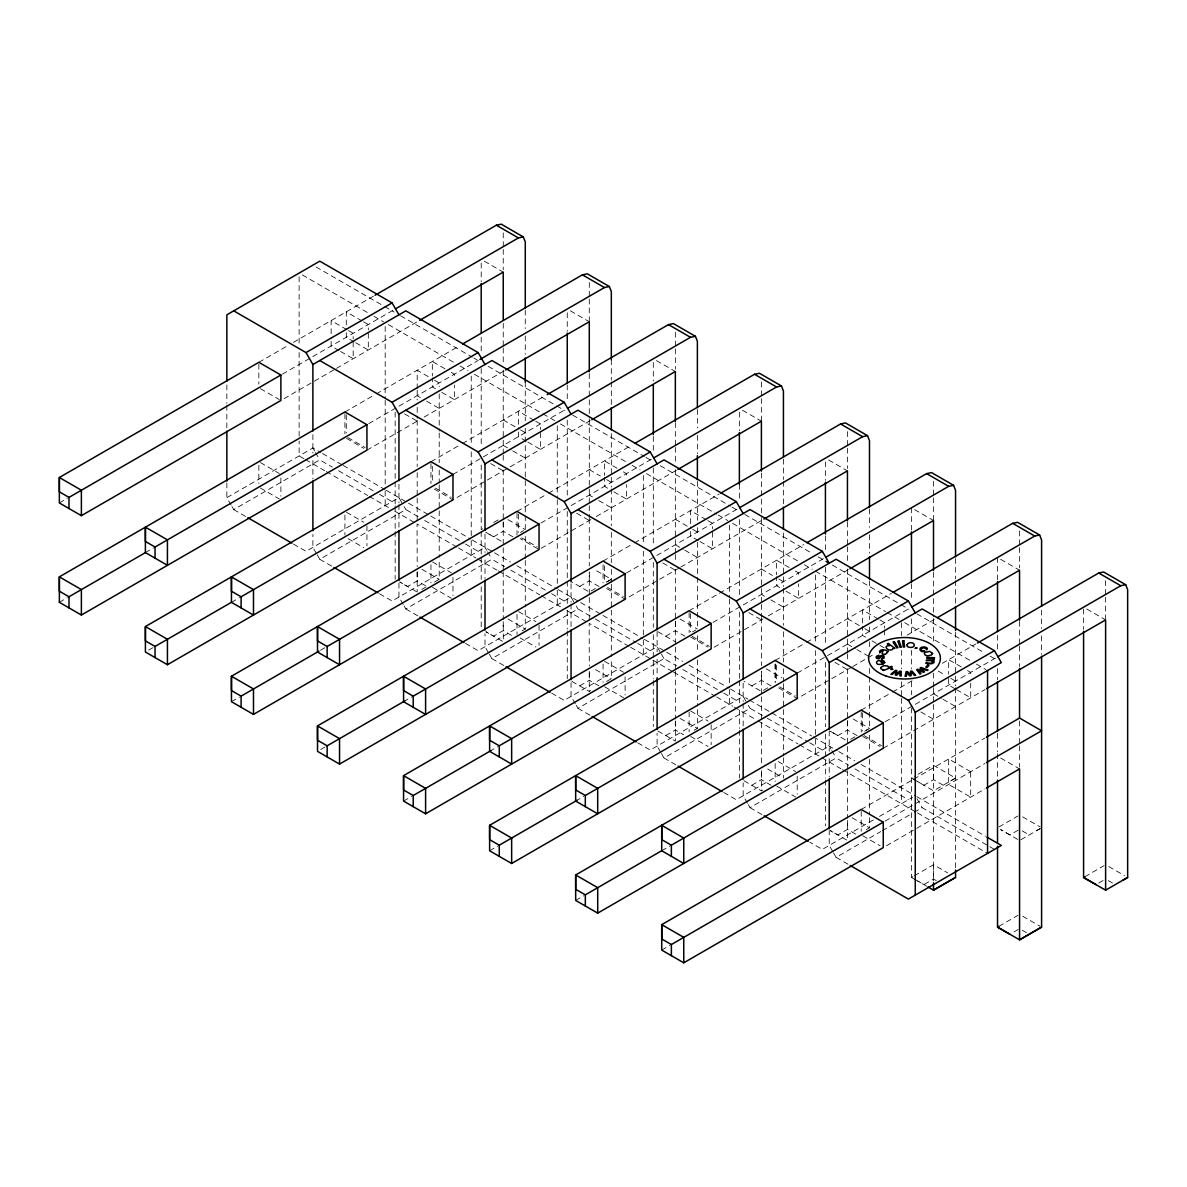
<?xml version="1.0" encoding="UTF-8"?>
<svg xmlns="http://www.w3.org/2000/svg" width="1187" height="1187" viewBox="0 0 1187 1187"><rect width="100%" height="100%" fill="white"/><g stroke="black" fill="none" stroke-linecap="round" stroke-linejoin="round"><path stroke-width="0.75" stroke-dasharray="5 3.75" d="M434.442 582.105L439.22 579.33L439.22 558.958M520.5 532.429L523.69 530.574M606.542 582.06L611.32 579.301L595.577 570.205M606.542 681.472L611.335 678.697L611.335 658.325M692.6 631.825L695.79 629.985M864.715 731.192L867.89 729.337M950.757 780.838L955.55 778.064L933.516 765.348L914.45 776.357M1036.8 830.544L1039.99 828.704M258.855 362.317L287.477 345.803M293.426 342.36L373.43 296.171M59.35 502.947L67.333 498.332M282.432 374.142L393.861 309.807M284.034 398.669L335.891 368.727M336.529 368.356L418.106 321.247M344.913 412.008L375.107 394.529M376.22 393.921L459.473 345.818M231.153 505.113L226.851 497.65L312.893 447.974L320.861 452.573M59.35 602.313L67.333 597.699M145.393 552.578L153.524 547.934M368.742 423.625L478.302 360.373M232.014 506.597L233.735 509.579L319.778 459.903L332.36 467.159M366.946 450.155L418.788 420.213M424.16 417.082L504.149 370.893M430.955 461.713L460.704 444.517M462.277 443.612L545.53 395.568M148.598 650.15L153.39 647.39M231.45 602.343L239.566 597.625M452.989 474.399L565.962 409.218M317.196 554.789L319.778 559.27L405.835 509.579L418.403 516.835M590.221 420.658L452.989 499.846L432.543 488.035M482.59 528.853L481.21 529.654L481.21 463.019M493.718 522.443L500.068 518.764M517.013 511.404L547.222 493.97M548.335 493.288L631.588 445.259M425.465 585.695L417.201 580.933L407.571 586.497L399.811 582.031L417.201 592.061L418.566 591.26M512.903 536.821L503.258 531.257L493.614 536.821L485.869 532.34L503.258 542.385M421.741 589.42L426.519 586.675M231.45 701.665L239.433 697.066M320.52 650.253L325.624 647.301M540.857 523.081L652.019 458.894M404.114 605.963L405.835 608.946L491.893 559.27L504.46 566.525M590.903 519.58L539.046 549.522L520.158 538.616M596.275 516.523L676.264 470.334M603.07 561.08L632.805 543.883M634.392 542.963L719.233 494.015M579.657 586.452L589.301 580.888L598.945 586.452M511.523 635.386L503.258 630.609L493.614 636.173L485.869 631.707L503.258 641.737L503.243 621.528M595.429 588.47L589.301 592.031L571.971 582.031M606.602 582.016L611.32 579.301M522.102 630.861L525.277 629.021L525.277 608.649M320.698 749.516L325.49 746.742M403.565 701.71L411.681 696.992M626.469 572.98L738.077 508.585M489.311 654.156L491.893 658.622L577.935 608.946L593.648 618.012M679.142 568.039L625.104 599.212L604.643 587.402M680.73 567.119L762.321 520.01M689.128 610.726L803.688 544.581M579.671 685.863L589.316 680.299L598.945 685.863M665.729 636.217L675.358 630.653L685.003 636.217M571.911 681.397L589.316 691.428L590.681 690.626M403.565 801.077L411.548 796.462M489.623 751.356L497.724 746.712M712.972 622.403L824.134 558.231M576.214 705.33L577.935 708.313L663.993 658.622L676.56 665.892M714.099 647.227L763.004 618.946M768.375 615.845L848.379 569.671M775.17 660.447L804.92 643.28M806.492 642.375L891.333 593.381M665.729 735.539L675.358 729.975L683.623 734.753M751.786 685.893L761.416 680.329L771.06 685.893M694.202 730.213L697.377 728.388L697.377 708.001M767.707 687.837L761.416 691.472L744.026 681.427M489.623 850.753L497.59 846.153M575.665 801.062L583.781 796.388M797.204 673.133L910.177 607.937M661.411 753.522L663.993 757.989L750.05 708.313L765.763 717.378M851.242 667.391L797.204 698.564L776.743 686.754M852.83 666.486L875.086 653.636M907.105 635.134L934.421 619.377M861.228 710.138L891.437 692.689M892.55 692.021L912.091 680.759M942.3 663.325L975.803 643.992M751.786 785.26L761.416 779.696L771.06 785.26M857.103 735.584L847.473 730.02L837.829 735.584L830.069 731.103L847.473 741.148M744.026 780.794L761.416 790.824L762.781 790.023M850.604 739.323L855.337 736.608M866.347 730.242L869.492 728.417L852.177 718.432M575.665 900.399L583.648 895.799M661.723 850.753L669.839 846.034M885.072 721.8L996.234 657.628M748.329 804.697L750.05 807.679L836.108 757.989L848.675 765.244M883.262 748.255L985.151 689.469M955.55 778.064L933.516 790.794L911.468 778.078L912.862 777.277M861.228 809.46L912.091 780.096M913.693 779.176L984.898 738.062M855.738 834.149L847.473 829.387L837.829 834.951L830.069 830.47L847.473 840.515L847.444 820.291M943.161 785.23L933.531 779.666L923.887 785.23L917.685 781.654M873.32 819.965L822.339 849.402L809.757 842.147M879.508 816.404L912.521 797.338M866.317 829.624L869.492 827.784L869.492 816.671M661.723 950.09L669.705 945.475M885.072 821.137L984.913 763.493M833.526 852.889L836.108 857.355L880.724 831.597M882.312 830.677L912.595 813.199M914.183 812.279L922.151 807.679L988.148 845.782M886.437 845.782L915.058 829.268M916.646 828.348L984.884 788.954M912.862 876.629L911.468 877.43L911.468 708.372M914.45 875.724L933.516 864.715L947.671 872.89M998.905 826.983L1017.971 815.973M936.276 880.62L933.531 879.033L923.887 884.597L917.685 881.021M1018.194 830.173L1009.929 834.936L1000.626 829.579L1019.574 840.5M1020.939 839.699L1041.592 827.784M998.92 926.32L1017.971 915.311M1084.963 876.674L1104.029 865.664M1014.069 931.884L1018.194 929.51M1098.747 883.039L1104.251 879.864M484.355 261.199L503.243 272.105M570.398 310.846L589.286 321.736M656.456 360.596L675.344 371.501M742.513 410.287L761.401 421.192M828.571 459.962L847.444 470.868M914.613 509.609L933.501 520.514M1000.656 559.329L1019.544 570.22M1086.728 609.02L1105.616 619.911M316.083 266.986L383.015 305.623M384.603 306.543L394.173 312.062M400.538 315.742L472.263 357.139M473.85 358.059L477.04 359.898M488.198 366.353L555.115 404.99M556.718 405.909L564.686 410.509M572.653 415.109L644.363 456.505M645.951 457.425L650.743 460.185M660.298 465.705L730.42 506.196M732.008 507.116L736.786 509.876M744.753 514.475L811.685 553.112M818.066 556.792L822.843 559.552M832.399 565.071L899.331 603.723M900.933 604.643L908.901 609.243M916.868 613.842L983.8 652.479M990.166 656.159L994.943 658.919M302.314 274.924L367.658 312.656M374.024 316.335L383.594 321.855M388.372 324.615L453.701 362.332M460.081 366.011L468.049 370.611M474.429 374.291L541.346 412.942M542.949 413.862L555.694 421.222M560.472 423.982L625.816 461.698M632.181 465.378L640.149 469.978M646.529 473.658L716.651 514.134M718.239 515.054L727.809 520.589M732.587 523.348L797.916 561.065M804.296 564.745L812.264 569.345M815.454 571.184L885.561 611.661M887.164 612.581L899.909 619.94M904.687 622.7L970.031 660.432M976.397 664.112L985.967 669.631M444.917 368.756L432.335 361.486L432.335 376.012M451.208 372.392L454.354 374.202L454.354 377.837M362.02 320.92L346.292 311.84L346.292 326.38M363.593 321.84L368.311 324.555L368.311 330.016M534.135 420.332L518.393 411.236L518.393 425.777M535.708 421.237L540.426 423.967L540.426 429.412M617.032 468.197L604.45 460.927L604.45 475.468M623.323 471.832L626.469 473.643L626.469 477.278M706.235 519.698L690.493 510.603L690.493 525.144M707.808 520.603L712.526 523.333L712.526 528.779M789.147 567.52L776.55 560.249L776.55 574.79M795.438 571.155L798.584 572.98L798.584 576.6M878.335 619.05L862.593 609.97L862.593 624.496M879.908 619.955L884.627 622.685L884.627 628.131M961.247 666.916L948.665 659.66L948.665 674.186M967.539 670.551L970.684 672.376L970.684 676.011M346.871 329.674L331.143 320.594L331.143 338.755M348.444 330.579L353.177 333.31L353.177 338.755M428.21 376.635L417.201 370.27L417.201 388.787M434.501 380.255L439.22 382.986L439.22 386.695M503.243 419.946L518.986 429.041M520.559 429.946L525.277 432.676M589.301 469.637L600.31 476.002M606.616 479.622L611.335 482.352M675.358 519.312L691.086 528.408M692.659 529.313L697.377 532.043M761.401 569.003L772.425 575.398M778.717 578.989L783.435 581.749M847.459 618.679L863.201 627.804M864.774 628.68L869.492 631.439M938.234 671.085L944.526 674.72M950.817 678.356L955.55 681.086M354.156 341.826L346.292 337.286L346.292 328.191M355.729 342.731L368.311 350.002L368.311 331.826M435.481 388.742L432.335 386.917L432.335 377.837M441.772 392.378L454.354 399.633L454.354 385.107M526.256 441.223L518.393 436.682L518.393 427.602M527.829 442.128L540.426 449.398L540.426 431.222M607.596 488.183L604.45 486.358L604.45 477.278M613.887 491.819L626.469 499.089L626.469 484.548M698.371 540.589L690.493 536.049L690.493 526.954M699.944 541.495L712.526 548.765L712.526 530.589M779.696 587.506L776.55 585.695L776.55 576.6M785.987 591.141L798.584 598.411L798.584 583.87M865.738 637.226L862.593 635.401L862.593 626.321M872.03 640.861L878.335 644.482M879.908 645.402L884.627 648.117M954.956 688.727L948.665 685.092L948.665 676.011M956.529 689.632L970.684 697.808L970.684 683.282M339.007 350.566L331.143 346.025L331.143 340.58M340.58 351.471L353.177 358.741L353.177 340.58M417.201 395.701L420.346 397.526M426.637 401.161L439.22 408.432M503.243 445.392L511.122 449.932M512.695 450.837L525.277 458.108M589.301 495.068L592.447 496.893M598.738 500.528L611.335 507.784M675.358 544.759L683.222 549.299M684.795 550.204L697.377 557.475M761.401 594.435L764.562 596.26M770.853 599.88L783.435 607.15M847.459 644.126L855.323 648.666M856.895 649.571L869.492 656.841M933.516 693.802L941.38 698.342M942.953 699.247L955.55 706.517M404.589 413.877L417.186 421.148M490.646 463.568L503.243 470.838M576.704 513.244L589.286 520.514M662.761 562.935L675.344 570.205M748.804 612.655L761.401 619.911M834.862 662.331L847.444 669.602M920.919 711.977L933.501 719.248M1000.671 758.033L1019.559 768.924M507.962 519.654L525.277 529.654M680.077 619.065L697.377 629.051M766.134 668.741L781.862 677.822M1022.704 816.879L1040.02 826.864M1108.762 866.569L1124.504 875.65M347.865 437.558L365.166 447.544M435.481 488.139L451.223 497.234M521.538 537.83L537.281 546.91M607.596 587.506L623.323 596.601M692.066 636.321L709.381 646.307M779.696 686.917L795.438 695.997M864.181 735.643L881.481 745.644M260.428 388.668L279.316 399.574M346.47 438.3L363.786 448.345M690.7 637.078L708.001 647.078M862.801 736.444L880.116 746.475M1022.319 830.959L1029.203 834.936M1108.391 880.65L1112.516 883.039M657.969 631.751L675.358 641.781M911.468 778.078L916.127 780.749M322.463 453.493L341.589 464.532M343.177 465.452L384.603 489.37M386.205 490.29L406.918 502.264M408.506 503.184L429.234 515.143M430.822 516.063L470.66 539.061M472.263 539.981L492.976 551.94M494.564 552.86L510.499 562.059M516.879 565.739L556.718 588.737M558.305 589.657L579.019 601.616M580.621 602.536L601.334 614.51M602.922 615.43L642.775 638.428M644.363 639.348L665.076 651.307M666.679 652.227L682.614 661.426M688.979 665.106L728.818 688.104M730.42 689.024L747.944 699.143M749.531 700.063L770.259 712.022M771.847 712.942L811.685 735.955M813.288 736.875L837.191 750.674M838.779 751.594L854.714 760.793M861.094 764.473L915.266 795.75M916.868 796.67L985.388 836.227M338.636 470.779L373.208 490.75M379.499 494.371L392.066 501.626M424.694 520.47L463.983 543.142M465.541 544.061L478.124 551.317M510.751 570.146L545.323 590.102M551.599 593.737L564.166 600.993M595.221 618.931L636.084 642.508M637.656 643.428L650.224 650.684M682.851 669.513L722.141 692.199M723.714 693.104L736.281 700.36M767.336 718.283L808.184 741.875M809.757 742.78L822.339 750.05M854.952 768.879L908.381 799.726M989.721 846.687L994.439 849.402M303.917 458.686L299.124 455.927L299.124 441.149M305.504 459.606L324.63 470.645M326.217 471.565L367.658 495.483M369.246 496.403L388.372 507.442M394.737 511.122L415.465 523.081M456.891 547.014L417.052 524.001L417.201 566.614M458.494 547.934L476.017 558.053M477.604 558.973L496.73 570.012M498.332 570.932L539.759 594.85M541.346 595.77L560.472 606.809M566.852 610.489L587.565 622.448M629.006 646.366L589.167 623.368L589.301 665.981M630.594 647.286L651.307 659.26M652.909 660.18L672.02 671.219M673.622 672.139L715.049 696.057M716.651 696.977L732.587 706.176M734.174 707.096L756.49 719.975M758.078 720.895L797.916 743.893M799.519 744.813L820.232 756.772M821.819 757.692L840.945 768.746M842.533 769.666L915.845 811.982M917.432 812.902L987.554 853.379M260.428 462.589L279.316 473.494M346.485 512.28L363.786 522.265M432.543 561.955L451.416 572.861M518.585 611.646L535.901 621.632M604.643 661.367L623.531 672.257M690.7 711.043L708.001 721.028M778.316 761.594L795.631 771.595M421.919 569.345L439.22 579.33M507.962 619.02L525.277 629.021M595.592 669.616L611.335 678.697M680.077 718.387L697.377 728.388M1022.719 916.216L1040.02 926.201M767.707 769.013L781.862 777.188M852.177 817.798L869.492 827.784M260.428 488.035L279.316 498.941M348.058 538.616L363.786 547.711M432.543 587.402L451.416 598.293M520.158 637.983L535.901 647.078M604.643 686.798L623.531 697.704M690.7 736.474L708.001 746.475M776.743 786.12L795.631 797.026M862.801 835.811L880.116 845.797M1022.333 930.296L1026.458 932.685M657.969 731.073L675.358 741.103L675.344 720.895M926.646 886.185L911.468 877.43L916.127 880.116M233.735 509.579L246.302 516.835M293.441 544.061L306.009 551.317L398.951 497.65L403.254 505.113M319.778 559.27L332.36 566.525M379.499 593.737L392.066 600.993L485.008 547.341L486.729 550.323M405.835 608.946L418.403 616.201M465.541 643.428L478.124 650.684L571.051 597.016L575.354 604.48M491.893 658.622L504.46 665.892M551.599 693.104L564.166 700.36L657.108 646.707L660.551 652.672M577.935 708.313L590.518 715.568M637.656 742.78L650.224 750.05L743.166 696.383L747.469 703.832M663.993 757.989L676.56 765.244M723.714 792.471L736.281 799.726L829.223 746.074L830.945 749.056M750.05 807.679L762.618 814.935M836.108 857.355L848.675 864.611M916.987 798.732L922.151 807.679M831.805 750.54L836.108 757.989M748.329 705.33L750.05 708.313M832.666 851.391L829.223 845.441L829.223 830.663M661.411 654.156L663.993 658.622M747.469 803.198L743.166 795.75L743.166 782.827M576.214 605.963L577.935 608.946M660.551 752.024L657.108 746.074L657.108 733.136M487.59 551.807L491.893 559.27M575.354 703.832L571.051 696.383L571.051 681.605M404.114 506.597L405.835 509.579M488.45 652.672L485.008 646.707L485.008 633.784M312.893 447.974L314.614 450.956M315.475 452.44L319.778 459.903M403.254 604.48L398.951 597.016L398.951 582.253M316.335 553.305L312.893 547.341L312.893 534.417M933.516 765.348L933.531 779.666M933.516 864.715L933.531 879.033M847.459 721.073L847.473 730.02M847.459 820.44L847.473 829.387M761.416 680.329L761.416 671.382L761.401 695.27M761.416 770.749L761.416 779.696M675.358 621.706L675.358 630.653M675.358 721.028L675.358 729.975M589.301 580.888L589.301 571.941L589.286 595.859M589.301 671.352L589.316 680.299M503.258 522.31L503.258 531.257M503.258 621.662L503.258 630.609M417.201 571.986L417.201 580.933M1105.616 580.666L1105.616 595.429M1105.616 597.269L1105.616 619.406M1083.583 609.05L1083.583 629.407M1041.592 610.103L1041.592 628.561M1041.592 635.935L1041.592 654.378M1019.559 530.99L1019.559 545.738M1019.559 547.593L1019.559 567.876M1019.559 621.365L1019.559 645.357M1019.544 646.129L1019.544 666.486M1019.559 720.984L1019.559 744.961M1019.574 745.837L1019.559 767.099M997.51 557.504L997.51 579.716M997.51 635.253L997.51 651.915M997.51 668.578L997.51 679.691M997.51 733.373L997.51 751.89M997.51 753.73L997.525 778.257M955.55 558.558L955.55 578.841M955.55 580.695L955.55 604.673M955.55 632.345L955.55 685.834M955.55 687.674L955.55 868.172M933.516 481.269L933.516 496.032M933.516 497.872L933.516 520.01M933.501 572.342L933.501 616.78M933.501 618.635L933.501 644.541M933.516 673.118L933.501 687.125M933.516 687.866L933.516 702.63M933.516 704.47L933.501 880.962M911.468 507.799L911.468 530.01M911.468 583.692L911.468 600.355M911.468 618.872L911.468 635.535M911.468 650.342L911.468 668.845M911.468 681.813L911.468 694.766M901.497 622.715L901.497 635.638M901.497 650.417L901.497 668.889M901.497 681.813L901.497 696.591M901.497 698.431L901.497 803.703M884.627 629.956L884.627 637.226M869.492 508.911L869.492 527.354M869.492 534.729L869.492 553.172M869.492 580.844L869.492 619.584M869.492 626.959L869.492 635.149M869.492 641.722L869.492 647.746M869.492 668.489L869.492 727.765M869.492 735.168L869.492 751.846M869.492 759.25L869.492 814.816M862.608 712.942L862.608 731.103M861.228 711.918L861.228 731.934M861.228 811.285L861.228 831.271M847.459 431.623L847.459 446.386M847.459 448.226L847.459 468.524M847.459 522.013L847.459 545.99M847.444 546.762L847.459 562.593M847.444 568.988L847.459 652.984M847.459 653.918L847.459 662.212M847.459 668.726L847.444 719.218M847.459 720.598L847.444 744.946M847.459 746.534L847.444 768.835M847.444 770.675L847.444 818.451M829.223 730.925L829.223 751.252M829.223 758.627L829.223 777.099M825.425 461.847L825.425 480.364M825.425 535.901L825.425 552.563M825.425 567.371L825.425 645.12M825.425 662.391L825.425 726.711M825.425 734.07L825.425 778.168M825.425 780.007L825.425 825.959M815.454 574.879L815.454 643.206M815.454 650.595L815.454 737.394M815.454 739.249L815.454 754.012M797.204 776.135L797.204 794.296M783.435 459.221L783.435 479.518M783.435 481.358L783.435 505.336M783.435 533.008L783.435 586.512M783.435 588.351L783.435 625.237M783.435 631.766L783.435 662.138M783.435 668.815L783.435 681.783M783.435 683.638L783.435 707.719M783.435 709.559L783.435 755.867M783.435 757.721L783.435 778.108M776.55 665.106L776.55 681.457M775.17 664.052L775.17 682.213M775.17 763.419L775.17 781.58M775.17 664.082L775.17 682.243M761.401 381.947L761.401 396.695M761.401 398.55L761.401 420.688M761.401 473.019L761.401 517.443M761.401 518.452L761.401 587.565M761.401 588.544L761.401 603.308M761.401 604.45L761.401 617.418M761.401 618.056L761.401 665.551M761.401 696.843L761.401 720.999M761.401 722.779L761.401 765.378M761.401 772.455L761.401 790.824M743.166 683.089L743.166 701.562M743.166 703.416L743.166 727.423M739.367 412.171L739.367 430.688M739.367 484.37L739.367 501.033M739.367 519.535L739.367 595.444M739.367 612.106L739.367 678.875M739.367 680.715L739.367 702.763M739.367 710.108L739.367 728.492M739.367 730.331L739.367 778.108M729.397 525.188L729.397 597.224M729.397 599.064L729.397 687.718M729.397 689.558L729.397 704.336M711.147 724.663L711.147 744.65M697.377 409.545L697.377 427.988M697.377 435.362L697.377 453.82M697.377 481.477L697.377 520.218M697.377 527.607L697.377 535.738M697.377 542.355L697.377 628.353M697.377 635.772L697.377 652.435M697.377 659.853L697.377 706.161M690.493 613.605L690.493 631.781M689.128 612.551L689.128 632.537M689.128 711.948L689.128 731.934M675.358 332.256L675.358 347.019M675.358 348.859L675.358 369.157M675.358 422.646L675.358 446.624M675.344 447.41L675.358 463.227M675.344 469.622L675.344 552.919M675.358 554.507L675.358 562.846M675.358 569.33L675.344 619.822M675.358 621.202L675.344 645.55M675.358 647.123L675.344 669.438M675.344 671.278L675.344 719.055M657.108 631.573L657.108 651.886M657.108 659.275L657.108 675.893M653.31 362.48L653.31 380.997M653.31 436.534L653.31 453.197M653.31 468.004L653.31 545.753M653.31 562.415L653.31 627.315M653.31 634.659L653.31 678.771M653.31 680.611L653.31 726.548M643.339 475.512L643.339 543.839M643.339 551.228L643.339 638.027M643.339 639.882L643.339 654.66M625.104 676.798L625.104 694.974M611.32 359.78L611.32 380.077M611.32 381.917L611.32 405.895M611.32 433.567L611.32 487.056M611.32 488.91L611.32 525.796M611.335 532.37L611.32 562.697M611.335 569.419L611.335 582.387M611.335 584.227L611.335 608.308M611.335 610.163L611.335 656.47M604.45 565.709L604.45 582.06M603.07 564.686L603.07 582.891M603.07 664.082L603.07 682.258M589.286 282.506L589.286 297.254M589.286 299.109L589.286 321.232M589.286 373.579L589.286 418.002M589.286 419.011L589.301 488.154M589.286 489.103L589.286 503.852M589.286 505.707L589.286 517.977M589.286 518.615L589.286 566.11M589.301 597.447L589.286 621.587M589.286 673.044L589.286 691.428M571.051 583.737L571.051 602.195M571.051 604.049L571.051 628.057M567.252 312.73L567.252 331.232M567.252 384.929L567.252 401.592M567.252 420.094L567.252 496.003M567.267 511.478L567.267 579.464M567.267 581.304L567.267 603.367M567.267 610.712L567.267 629.095M567.267 630.92L567.267 678.712M557.282 425.836L557.282 497.857M557.282 499.697L557.282 588.351M557.282 590.191L557.282 604.969M539.046 625.267L539.046 645.253M525.277 310.148L525.277 328.591M525.277 335.966L525.277 354.409M525.277 382.08L525.277 420.821M525.277 428.195L525.277 528.987M525.277 536.405L525.277 558.632M525.277 560.487L525.277 606.794M518.393 514.208L518.393 532.384M517.013 513.185L517.013 535.025M517.013 614.362L517.013 634.348M503.243 232.86L503.243 247.623M503.243 249.463L503.243 269.746M503.243 323.25L503.243 347.227M503.243 347.999L503.243 363.83M503.243 370.21L503.243 453.523M503.243 455.14L503.243 463.434M503.243 469.963L503.243 520.455M503.243 521.835L503.243 545.916M503.243 547.771L503.243 570.072M503.243 571.837L503.243 619.688M485.008 534.046L485.008 552.519M485.008 559.908L485.008 578.366M481.21 263.084L481.21 281.601M481.21 337.138L481.21 353.8M481.21 368.608L481.21 446.357M481.21 531.628L481.21 579.404M481.21 586.764L481.21 627.181M471.239 376.145L471.239 444.487M471.239 451.861L471.239 538.661M471.239 540.515L471.239 555.293M452.989 577.401L452.989 595.577M439.22 393.891L439.22 431.148M439.22 433.003L439.22 462.633M439.22 470.052L439.22 483.02M439.22 484.875L439.22 508.941M439.22 510.796L439.22 557.104M432.335 466.343L432.335 482.694M430.955 463.538L430.955 483.524M430.955 564.686L430.955 582.862M417.201 390.256L417.201 399.9M417.201 407.319L417.201 418.432M417.201 420.287L417.201 466.595M417.186 472.604L417.186 496.492M417.201 498.08L417.186 522.221M417.186 571.852L417.186 592.061M398.951 484.37L398.951 502.828M398.951 504.683L398.951 528.69M395.152 412.112L395.152 480.112M395.152 481.937L395.152 504M395.152 505.84L395.152 529.728M395.152 531.568L395.152 579.345M385.182 326.47L385.182 398.491M385.182 400.331L385.182 488.985M385.182 490.825L385.182 505.603M366.946 525.9L366.946 545.886M346.292 414.842L346.292 433.018M344.898 413.773L344.913 433.804M344.913 515.01L344.913 534.996M312.893 434.679L312.893 453.152M312.893 460.541L312.893 479.014M299.124 276.779L299.124 345.12M299.124 352.509L299.124 439.309M280.889 478.035L280.889 496.211M258.855 364.142L258.855 384.128M258.855 465.319L258.855 483.495M226.851 385.003L226.851 403.476M226.851 405.316L226.851 429.323M226.851 482.886L226.851 497.65M970.684 771.698L948.665 758.983L948.665 784.429L970.684 797.145L970.684 771.698"/><path stroke-width="1.5" d="M896.571 674.171L896.853 670.566L895.532 670.329L890.888 674.261L892.12 674.483L895.606 671.441L895.339 675.047L896.645 675.269L899.805 672.361M909.984 674.676L910.577 671.189L911.957 671.056L915.681 675.269L914.331 675.418L911.557 672.05L911.008 675.759L909.657 675.893L907.061 672.599L906.349 676.234L905.073 676.353L906.126 671.649L907.491 671.501L910.073 674.78M900.043 672.124L899.865 675.848L901.185 676.071L901.185 671.338L899.85 671.1L896.586 674.038M955.55 870.026L955.55 877.43L933.531 890.161L928.011 886.971M1041.592 656.233L1041.592 927.106L1019.574 939.837L997.525 927.121L997.525 846.257M1122.872 880.235L1127.65 877.46L1127.65 589.702L1125.691 584.716L1103.658 572L1098.732 573.009L977.391 643.057M375.018 295.251L496.359 225.204L501.285 224.18L523.319 236.91L525.277 241.896L525.277 308.294M233.735 310.846L306.009 352.584L392.066 302.893L398.951 314.822M68.994 508.526L68.994 497.398L280.889 375.033L280.889 400.479L81.384 515.662L59.35 502.947L59.35 477.5L258.855 362.317L280.889 375.033M395.464 308.887L518.393 237.919L523.319 236.91M312.893 430.985L312.893 364.498L405.835 310.846L478.124 352.584L485.008 364.498M419.708 320.327L503.243 272.105L503.243 320.238M462.663 343.963L582.402 274.835L587.328 273.826L609.361 286.542L611.32 291.527L611.32 359.78M319.778 360.536L392.066 402.259L478.124 352.584M68.994 607.892L68.994 596.764L145.215 552.727M155.037 558.157L155.037 547.029L366.931 424.679L366.946 450.155L81.384 615.029L59.35 602.313M479.904 359.453L604.435 287.551L609.361 286.542M398.951 480.676L398.951 414.189L491.893 360.536L564.166 402.259L571.051 414.189M505.751 369.958L589.286 321.736L589.286 371.724M547.133 394.648L668.474 324.6L673.4 323.591L695.419 336.307L697.377 341.292L697.377 407.705M405.835 410.212L478.124 451.95L564.166 402.259M155.052 657.568L155.052 646.44L231.272 602.417M241.109 607.922L241.109 596.794L452.989 474.444L430.955 461.684L145.407 626.558L145.407 652.004L167.426 664.72L452.989 499.875L452.989 474.399M567.564 408.298L690.493 337.316L695.419 336.307M485.008 530.352L485.008 463.865L577.935 410.212L650.224 451.95L657.108 463.865M591.823 419.723L675.344 371.501L675.344 421.489M634.778 443.419L754.517 374.276L759.443 373.267L781.476 385.983L783.435 390.968L783.435 457.381M491.893 459.888L564.166 501.626L650.224 451.95M241.109 707.259L241.109 696.131L318.917 651.173M327.152 657.613L327.152 646.485L539.046 524.12L517.013 511.36L231.45 676.234L231.465 701.695L253.484 714.396L539.046 549.566L539.046 524.09M653.622 457.974L776.55 386.992L781.476 385.983M571.051 581.882L571.051 513.556L663.993 459.888L736.281 501.626L743.166 513.556M677.881 469.414L761.401 421.192L761.401 471.165M720.835 493.095L840.574 423.967L845.5 422.943L867.534 435.674L869.492 440.659L869.492 507.057M577.935 509.579L650.224 551.317L736.281 501.626M327.152 756.935L327.152 745.807L404.975 700.849M413.21 707.289L413.21 696.161L625.104 573.811L603.07 561.05L317.508 725.91L317.522 751.371L339.541 764.087L625.104 599.242L625.104 573.766M739.664 507.65L862.608 436.682L867.534 435.674M657.108 629.718L657.108 563.231L750.05 509.579L822.339 551.317L829.223 563.231L826.033 561.392M763.924 519.09L847.444 470.868L847.444 520.856M806.893 542.741L926.632 473.613L931.558 472.604L953.591 485.32L955.55 490.305L955.55 556.703M663.993 559.255L736.281 600.993L822.339 551.317M413.21 806.656L413.21 795.527L491.032 750.57M499.267 756.935L499.267 745.807L711.147 623.457L711.147 648.888L425.599 813.792L403.565 801.077L403.565 775.63L689.128 610.726L711.147 623.457M825.722 557.297L948.665 486.329L953.591 485.32M743.166 679.409L743.166 612.922L836.108 559.255L908.381 600.993L915.266 612.922M849.981 568.736L933.501 520.514L933.501 570.502M775.17 660.447L489.623 825.321L489.623 850.767L511.642 863.483L797.189 698.594L797.204 673.133M892.936 592.447L1012.674 523.319L1017.6 522.31L1039.634 535.025L1041.592 540.011L1041.592 606.423M750.05 608.946L822.339 650.669L908.381 600.993M499.267 856.331L499.267 845.203L511.656 838.037M499.267 845.203L489.623 839.639L489.623 825.321L511.642 838.037L577.09 800.261M585.31 806.641L585.31 795.513L797.189 673.163L775.17 660.417M911.764 607.017L1034.708 536.034L1039.634 535.025M829.223 729.085L829.223 662.598L922.151 608.946L994.439 650.669L1001.324 662.598L915.266 712.289L915.266 895.117M937.626 617.522L1019.544 570.22L1019.544 620.207M836.108 658.622L908.381 700.36L994.439 650.669M585.325 905.978L585.325 894.85L661.545 850.827M671.367 856.331L671.367 845.203L683.757 838.037M683.757 837.992L683.757 863.483L661.723 850.753L661.723 825.321L683.757 838.037L883.262 722.853L861.228 710.093L575.665 874.967L575.68 900.414L597.699 913.129L883.262 748.285L883.262 722.809M997.837 656.708L1120.765 585.725L1125.691 584.716M986.753 688.534L1105.616 619.911L1105.616 890.191L1083.583 877.475L1083.583 631.261M986.471 737.157L1019.574 718.046L1041.592 730.762L986.442 762.603M671.367 955.669L671.367 944.54L883.262 822.176L883.262 847.622L683.757 962.805L661.723 950.09L661.723 924.643L861.228 809.46L883.262 822.176M986.456 788.034L1019.559 768.924L1019.559 939.837L1041.592 927.106M955.55 877.43L933.501 890.161L933.501 882.802M998.92 926.32L997.525 927.121L1009.944 934.273M1084.963 876.674L1083.583 877.475L1095.987 884.627M1105.616 890.191L1127.65 877.46M883.543 669.661L882.698 669.987L883.543 670.507L892.298 666.975L891.541 666.337L888.41 667.598L888.202 666.456A3.101 1.795 0 0 0 887.416 665.922L883.662 665.729L880.784 667.435A2.982 1.721 0 0 0 880.813 668.489L881.718 669.29A2.285 1.321 0 0 0 882.534 669.557L883.41 669.705M933.457 658.355L934.644 657.732L926.824 657.331L926.706 658.102L932.641 658.592A1.617 0.935 0 0 1 933.041 658.815A1.929 1.113 0 0 1 933.368 659.245L932.596 660.224L926.424 660.017L926.305 660.788C935.356 659.319 934.228 665.328 926.008 662.687L925.905 663.459L931.899 663.741L934.11 662.465A2.686 1.558 0 0 0 933.516 661.322L934.406 659.156A2.864 1.662 0 0 0 933.932 658.637L933.709 658.488M921.661 668.489L927.032 670.551L928.071 670.032L921.112 667.509L920.059 668.044L922.655 671.204M922.818 671.278L917.685 669.231L916.646 669.75L919.94 674.112L920.919 673.622L918.308 670.299L923.456 672.346L924.495 671.827L921.735 668.563M496.359 225.204L518.393 237.919M582.402 274.835L604.435 287.551M668.474 324.6L690.493 337.316M754.517 374.276L776.55 386.992M840.574 423.967L862.608 436.682M926.632 473.613L948.665 486.329M1012.674 523.319L1034.708 536.034M1098.732 573.009L1120.765 585.725M392.066 302.893L319.778 261.17L226.851 314.822L226.851 381.309M366.946 424.723L344.898 411.963L59.35 576.867L59.365 602.328M986.976 837.147L1001.324 845.441L908.381 899.093L850.248 865.516M247.875 517.74L291.868 543.142M333.918 567.431L377.926 592.832M419.975 617.106L463.983 642.508M506.033 666.797L550.026 692.199M592.09 716.473L636.084 741.875M678.133 766.164L722.141 791.566M764.191 815.84L808.184 841.242M145.393 527.147L167.426 539.862L167.426 565.309L145.393 552.578L145.393 527.147L145.407 541.465L155.037 547.029M231.45 576.897L253.484 589.627L253.499 615.074L231.45 602.343L231.45 576.897L231.465 591.23L241.109 596.794M317.508 626.588L339.541 639.303L339.556 664.75L317.508 652.019L317.508 626.588L317.522 640.921L327.152 646.485M403.58 701.725L403.565 676.264L425.599 688.994L425.599 714.426L403.565 701.71M511.642 738.596L511.656 764.072L489.623 751.356L489.623 725.91L511.642 738.64M597.684 788.316L597.699 813.792L575.665 801.062L575.665 775.63L597.684 788.346M68.994 497.398L59.365 491.833L59.35 477.5L81.384 490.216L81.384 515.662M413.21 696.161L403.58 690.597L403.565 676.264M499.267 745.807L489.623 740.243L489.623 725.91M585.31 795.513L575.665 789.948L575.665 775.63M671.367 845.203L661.738 839.639L661.723 825.321M253.484 688.95L231.45 676.234L231.465 690.567L241.109 696.131M339.541 738.64L317.508 725.91L317.522 740.243L327.152 745.807M425.599 788.361L403.565 775.63L403.58 789.963L413.21 795.527M68.994 596.764L59.365 591.2L59.35 576.867L81.384 589.583L81.384 615.029M155.052 646.44L145.407 640.876L145.407 626.558L167.426 639.274L167.441 664.72M585.325 894.85L575.68 889.286L575.665 874.967L597.699 887.683L597.714 913.129M671.367 944.54L661.738 938.976L661.723 924.643L683.757 937.359L683.757 962.805M908.381 700.36L915.266 712.289M822.339 650.669L829.223 662.598M736.281 600.993L743.166 612.922M650.224 551.317L657.108 563.231M564.166 501.626L571.051 513.556M478.124 451.95L485.008 463.865M392.066 402.259L398.951 414.189M306.009 352.584L312.893 364.498M876.332 657.806L876.273 657.672A3.813 2.196 0 0 1 876.199 657.183L876.229 657.019A5.312 3.071 0 0 1 876.466 656.352L878.929 655.269L877.356 656.886L878.335 657.954L880.813 655.669L883.351 655.625A2.329 1.35 0 0 1 884.063 656.07L884.033 658.206L881.392 659.126C885.161 656.812 881.451 655.09 879.137 658.622A1.959 1.128 0 0 1 878.321 658.711L877.786 658.666A1.959 1.128 0 0 1 876.481 657.88M1019.544 668.34L1019.544 718.328M997.51 581.571L997.51 631.558M997.51 681.546L997.51 731.518M997.525 780.096L997.525 842.577M987.554 670.551L987.554 853.379M955.55 606.512L955.55 630.49M911.468 531.865L911.468 581.838M869.492 556.866L869.492 579.004M829.223 778.954L829.223 828.808M825.425 482.219L825.425 534.046M783.435 507.19L783.435 529.328M743.166 729.263L743.166 779.132M739.367 432.528L739.367 484.37M697.377 455.66L697.377 479.637M657.108 677.732L657.108 729.441M653.31 384.707L653.31 434.679M611.32 407.749L611.32 429.872M571.051 629.896L571.051 679.765M567.252 333.087L567.252 383.075M525.277 358.103L525.277 382.08M511.642 838.007L511.656 863.483M485.008 580.22L485.008 630.089M481.21 283.456L481.21 333.428M425.599 788.316L425.599 813.792M398.951 530.53L398.951 580.398M339.541 738.596L339.556 764.087M312.893 480.854L312.893 530.723M253.484 688.92L253.499 714.396M226.851 431.178L226.851 481.032M920.711 649.497L921.542 650.595A1.795 1.039 0 0 0 922.507 650.802L924.821 651.129C920.059 653.533 917.447 647.019 923.427 646.989A2.878 1.662 0 0 1 924.866 647.049A3.754 2.166 0 0 1 926.127 647.449C929.02 648.013 925.89 651.44 926.186 648.918A1.647 0.95 0 0 0 925.919 648.25L923.071 647.865L920.711 649.497M893.307 648.354C892.223 651.322 886.155 650.135 886.051 646.989A3.101 1.795 0 0 1 886.897 646.069L888.766 645.58A2.582 1.484 0 0 1 889.642 645.639L887.297 643.844L888.351 643.384L894.879 648.384L893.307 648.354M884.745 662.42L883.128 664.216L878.306 664.408A3.338 1.929 0 0 1 876.881 663.488L876.525 662.628A3.249 1.884 0 0 1 877.104 661.471C880.324 657.524 882.92 667.094 883.306 661.723A1.87 1.083 0 0 0 882.624 661.337L881.377 660.343L883.855 661.011L884.745 662.42M887.06 652.613L885.443 654.349L882.624 654.067A2.315 1.335 0 0 1 882.238 653.666A2.122 1.217 0 0 1 882.134 653.369A3.205 1.855 0 0 1 882.164 652.924C885.22 647.152 879.092 652.969 879.73 652.924C878.068 648.874 885.368 649.348 887.282 651.129A2.923 1.691 0 0 0 888.321 651.292L887.06 652.613M932.596 653.458L931.454 654.957L928.16 655.773A3.22 1.855 0 0 1 926.721 655.654L925.89 655.372A3.798 2.196 0 0 1 924.925 654.734L924.361 653.622A3.309 1.914 0 0 1 924.999 652.449L929.733 651.351L932.596 653.458M907.076 644.6L907.091 646.054A3.309 1.914 0 0 0 908.352 647.049L910.251 647.434A3.798 2.196 0 0 0 911.705 647.36L912.58 647.138A3.22 1.855 0 0 0 913.604 646.529L913.856 646.232A7.241 4.184 0 0 0 914.42 644.986C913.901 641.915 908.278 641.93 907.076 644.6M915.845 647.598L915.088 648.354L917.15 648.028L915.845 647.598M927.819 665.091L925.771 667.139L926.928 667.524L928.976 665.477L927.819 665.091M891.719 668.8L890.799 669.513L892.921 669.334L891.719 668.8M894.301 641.781L893.054 642.048L893.574 642.879L894.835 642.612L894.301 641.781M895.324 643.399L894.078 643.666L896.764 647.924L898.01 647.657L895.324 643.399M899.108 641.054L897.802 641.217L900.058 647.345L901.363 647.182L899.108 641.054M903.841 640.757L902.521 640.817L903.277 647.063L904.598 647.004L903.841 640.757M885.858 675.952A35.877 20.713 0 0 0 940.386 658.726A35.877 20.713 0 0 0 887.297 640.075A35.877 20.713 0 0 0 885.858 675.952"/></g></svg>
